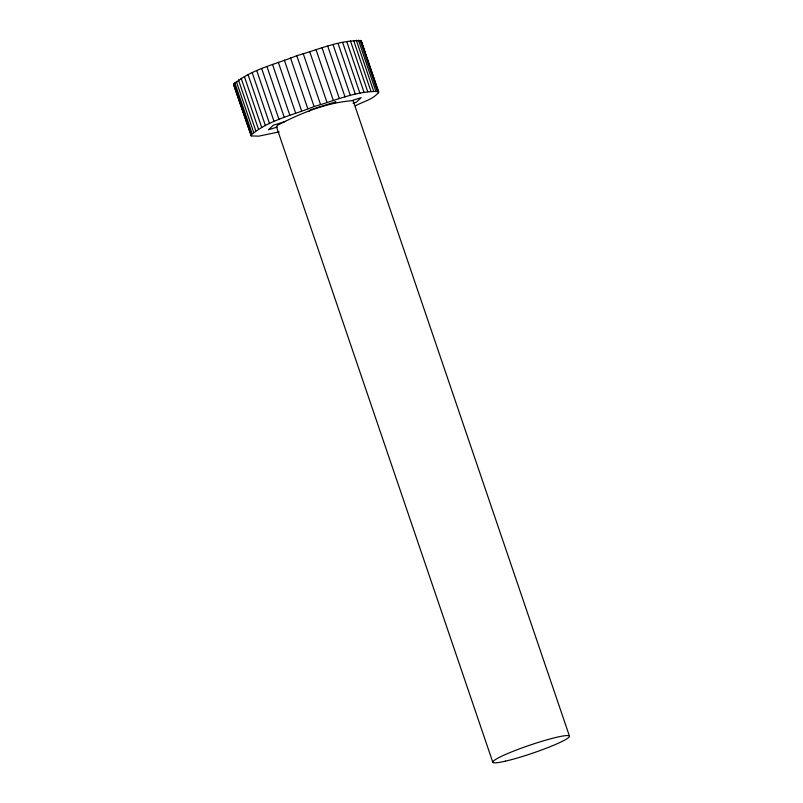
<?xml version="1.0" encoding="UTF-8"?>
<svg xmlns="http://www.w3.org/2000/svg" width="803" height="803" viewBox="0 0 803 803"><rect width="100%" height="100%" fill="white"/><g stroke="black" fill="none" stroke-linecap="round" stroke-linejoin="round"><path stroke-width="1.2" d="M279.213 131.883L258.666 136.159L251.259 135.908L233.563 84.466C250.807 69.319 275.73 64.401 296.779 55.678C317.757 49.916 339.067 39.939 361.049 40.702L378.745 92.144C373.395 99.381 363.177 101.579 355.488 105.785M250.867 135.305C268.112 120.149 293.035 115.23 314.093 106.518C335.062 100.746 356.371 90.779 378.354 91.532L378.745 92.144M361.43 41.304L378.494 92.967M492.831 762.318L276.493 126.844L277.266 125.429C300.563 113.153 326.861 102.493 353.109 100.606L569.437 736.08M309.065 111.276L310.761 109.68L335.865 101.8L334.189 103.386M285.557 121.383L273.291 125.228L268.433 129.785L277.186 127.045L276.493 126.844M352.427 100.405L361.169 97.655L356.311 102.222L353.049 103.246M233.563 84.466L251.259 135.908M361.049 40.702L378.354 91.532M360.045 40.311L377.35 91.151M358.459 40.15L375.764 90.99M356.311 40.2L373.616 91.04M353.631 40.451L370.936 91.291M350.439 40.913L367.744 91.753M346.766 41.575L364.07 92.415M342.63 42.439L359.935 93.278M338.063 43.492L355.378 94.332M333.094 44.727L350.399 95.567M327.734 46.152L345.049 96.992M322.033 47.758L339.338 98.598M315.991 49.535L333.305 100.375M309.657 51.482L326.962 102.322M303.193 53.55L320.497 104.39M296.779 55.678L314.093 106.518M290.475 57.846L307.78 108.686M284.302 60.034L301.607 110.874M278.31 62.243L295.614 113.072M272.518 64.431L289.823 115.271M266.977 66.609L284.292 117.449M261.738 68.747L279.042 119.587M256.819 70.825L274.124 121.665M252.262 72.842L269.567 123.682M248.107 74.769L265.412 125.609M244.393 76.596L261.698 127.436M241.161 78.303L258.476 129.142M238.451 79.888L255.755 130.728M236.293 81.314L253.597 132.154M234.727 82.579L252.032 133.418M233.814 83.642L251.118 134.482M505.509 761.144A40.501 4.236 -18.8 0 0 568.675 737.495A40.501 4.236 -18.8 0 0 519.22 748.958A40.501 4.236 -18.8 0 0 505.509 761.144"/></g></svg>
